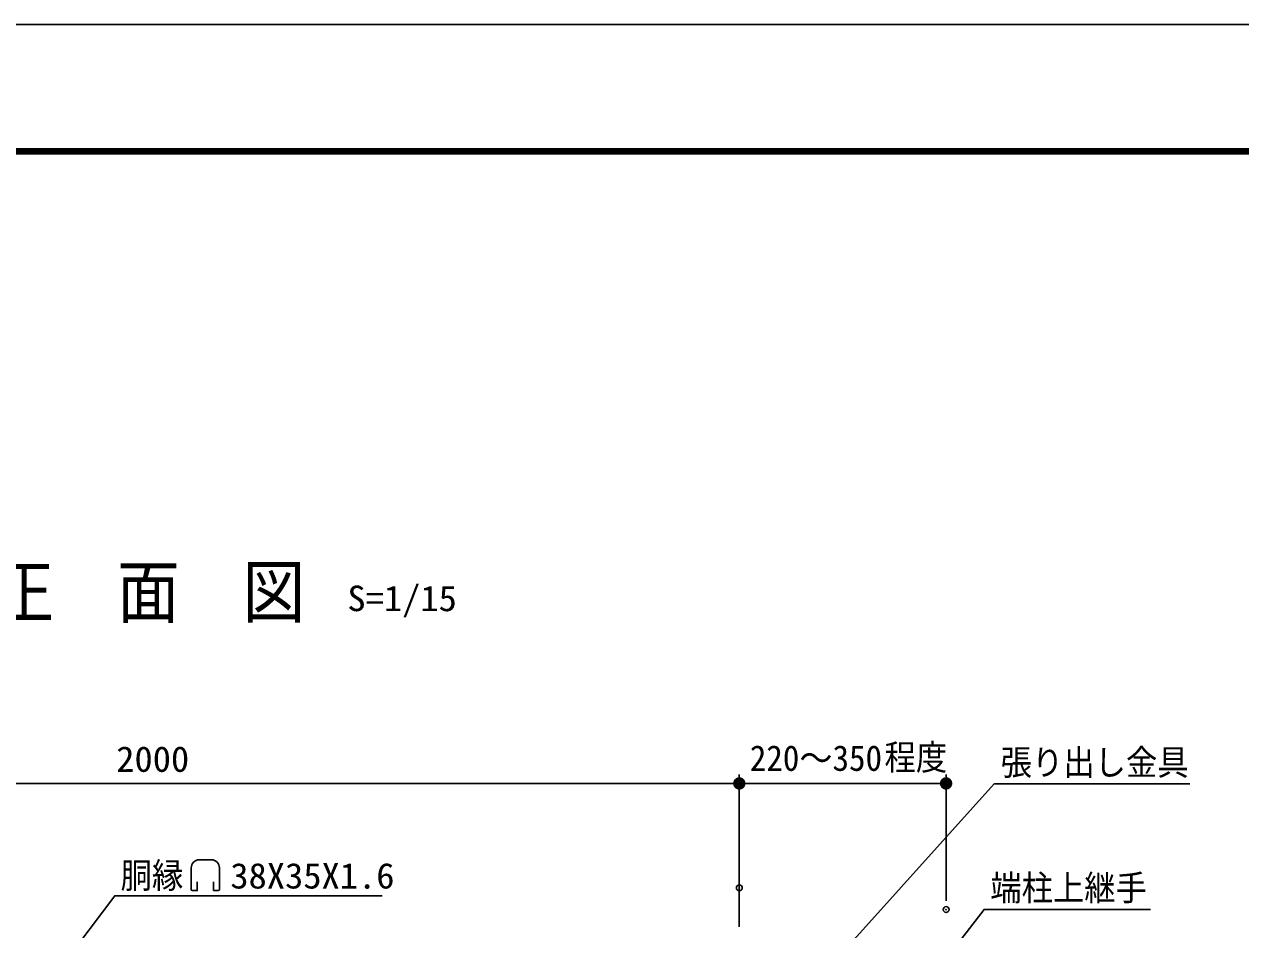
# Model space of a CAD drawing. Units: millimetres, scale not verified. Extents: x -5011 to 5012, y -3543 to 3544.
# Drawn here: x -823 to 1237, y 2011 to 3544 of the extents above; entities that cross this region are included whole.
import ezdxf
from ezdxf.enums import TextEntityAlignment as Align

# ---------------------------------------------------------------- set-up
doc = ezdxf.new("R2010")
doc.units = ezdxf.units.MM
doc.header["$LTSCALE"] = 20
doc.header["$PDMODE"] = 32
doc.header["$PDSIZE"] = 10
for name, color, linetype, lineweight in [('0-0_5寸法', 1, 'Continuous', 25), ('0-4_6文字', 1, 'Continuous', 25), ('0-A_0', 7, 'Continuous', 25)]:
    doc.layers.add(name, color=color, linetype=linetype, lineweight=lineweight)
doc.layers.add('0-1_DEFPOINTS', color=7, linetype='Continuous')
doc.styles.add('ＭＳ ゴシック', font='')
doc.styles.get('ＭＳ ゴシック').set_extended_font_data('MS Gothic')

# ---------------------------------------------------------------- blocks, each defined once
blk = doc.blocks.new('M1')
at = {"layer": '0-0_5寸法'}
blk.add_line((-7, 0), (-54.01, 0), dxfattribs=at)
for points in [[(7, 0), (-7, 0), (-6.94, 0.88)], [(0, 0), (-6.94, -0.88), (-7, 0)], [(0, 0), (-7, 0), (7, 0)], [(6.94, 0.88), (-6.94, 0.88), (-6.78, 1.74)], [(7, 0), (-6.94, 0.88), (6.94, 0.88)], [(0, 0), (-6.78, -1.74), (-6.94, -0.88)], [(6.51, 2.58), (-6.78, 1.74), (-6.51, 2.58)], [(6.78, 1.74), (-6.78, 1.74), (6.51, 2.58)], [(6.94, 0.88), (-6.78, 1.74), (6.78, 1.74)], [(0, 0), (-6.51, -2.58), (-6.78, -1.74)], [(6.51, 2.58), (-6.51, 2.58), (-6.13, 3.37)], [(0, 0), (-6.13, -3.37), (-6.51, -2.58)], [(6.13, 3.37), (-6.13, 3.37), (-5.66, 4.11)], [(6.51, 2.58), (-6.13, 3.37), (6.13, 3.37)], [(0, 0), (-5.66, -4.11), (-6.13, -3.37)], [(5.66, 4.11), (-5.66, 4.11), (-5.1, 4.79)], [(6.13, 3.37), (-5.66, 4.11), (5.66, 4.11)], [(0, 0), (-5.1, -4.79), (-5.66, -4.11)], [(5.1, 4.79), (-5.1, 4.79), (-4.46, 5.39)], [(5.66, 4.11), (-5.1, 4.79), (5.1, 4.79)], [(0, 0), (-4.46, -5.39), (-5.1, -4.79)], [(3.75, 5.91), (-4.46, 5.39), (-3.75, 5.91)], [(4.46, 5.39), (-4.46, 5.39), (3.75, 5.91)], [(5.1, 4.79), (-4.46, 5.39), (4.46, 5.39)], [(0, 0), (-3.75, -5.91), (-4.46, -5.39)], [(3.75, 5.91), (-3.75, 5.91), (-2.98, 6.33)], [(0, 0), (-2.98, -6.33), (-3.75, -5.91)], [(2.98, 6.33), (-2.98, 6.33), (-2.16, 6.66)], [(3.75, 5.91), (-2.98, 6.33), (2.98, 6.33)], [(0, 0), (-2.16, -6.66), (-2.98, -6.33)], [(2.16, 6.66), (-2.16, 6.66), (-1.31, 6.88)], [(2.98, 6.33), (-2.16, 6.66), (2.16, 6.66)], [(0, 0), (-1.31, -6.88), (-2.16, -6.66)], [(1.31, 6.88), (-1.31, 6.88), (-0.44, 6.99)], [(2.16, 6.66), (-1.31, 6.88), (1.31, 6.88)], [(0, 0), (-0.44, -6.99), (-1.31, -6.88)], [(1.31, 6.88), (-0.44, 6.99), (0.44, 6.99)], [(0, 0), (0.44, -6.99), (-0.44, -6.99)], [(6.94, -0.88), (0, 0), (7, 0)], [(6.78, -1.74), (0, 0), (6.94, -0.88)], [(6.51, -2.58), (0, 0), (6.78, -1.74)], [(6.13, -3.37), (0, 0), (6.51, -2.58)], [(5.66, -4.11), (0, 0), (6.13, -3.37)], [(5.1, -4.79), (0, 0), (5.66, -4.11)], [(4.46, -5.39), (0, 0), (5.1, -4.79)], [(3.75, -5.91), (0, 0), (4.46, -5.39)], [(2.98, -6.33), (0, 0), (3.75, -5.91)], [(2.16, -6.66), (0, 0), (2.98, -6.33)], [(1.31, -6.88), (0, 0), (2.16, -6.66)], [(0.44, -6.99), (0, 0), (1.31, -6.88)]]:
    blk.add_solid(points, dxfattribs=at)

msp = doc.modelspace()

# ---------------------------------------------------------------- linework, layer by layer
at = {"layer": '0-0_5寸法'}
for p, q in [((387.84, 2096.93), (387.84, 2273.75)), ((387.84, 2016.19), (387.84, 2273.75)), ((738.2, 2060.24), (738.2, 2273.75)), ((357.84, 2258.75), (-1582.16, 2258.75)), ((417.84, 2258.75), (708.2, 2258.75))]:
    msp.add_line(p, q, dxfattribs=at)
at = {"layer": '0-0_5寸法', "color": 3}
for p, q in [((-506.38, 2129.41), (-527.08, 2129.41)), ((-540.58, 2115.91), (-540.58, 2079.46)), ((-492.88, 2115.91), (-492.88, 2079.46)), ((-503.08, 2092.06), (-503.08, 2077.21)), ((-503.08, 2077.21), (-495.13, 2077.21))]:
    msp.add_line(p, q, dxfattribs=at)
at = {"layer": '0-0_5寸法'}
for points in [[(1151.3, 2257.91), (819.65, 2257.91), (505.71, 1909.08)], [(-217.16, 2068.71), (-670.28, 2068.71), (-755.59, 1955.61)], [(1084.6, 2045.42), (802.56, 2045.42), (753.01, 1980.73)]]:
    msp.add_lwpolyline(points, dxfattribs=at)
at = {"layer": '0-0_5寸法', "color": 3}
msp.add_lwpolyline([(-530.38, 2092.06), (-530.38, 2077.21), (-538.33, 2077.21)], dxfattribs=at)
for centre, radius, start, end in [((-527.08, 2115.91), 13.5, 90, 180), ((-506.38, 2115.91), 13.5, 0, 90), ((-538.33, 2079.46), 2.25, 180, 270), ((-495.13, 2079.46), 2.25, 270, 0)]:
    msp.add_arc(centre, radius, start, end, dxfattribs=at)
at = {"layer": '0-1_DEFPOINTS'}
for p in [(738.2, 2258.75), (387.84, 2081.93), (738.2, 2045.24)]:
    msp.add_point(p, dxfattribs=at)
at = {"layer": '0-A_0', "color": 3}
msp.add_lwpolyline([(-5011.49, 3544.02), (5012.26, 3544.02), (5012.26, -3543.48), (-5011.49, -3543.48)], close=True, dxfattribs=at)
at = {"layer": '0-A_0'}
for points in [[(-4673.99, 3333.08), (4674.76, 3333.08), (4674.76, -3332.54), (-4673.99, -3332.54)], [(-4671.88, 3330.97), (4672.65, 3330.97), (4672.65, -3330.43), (-4671.88, -3330.43)], [(-4669.77, 3328.86), (4670.54, 3328.86), (4670.54, -3328.32), (-4669.77, -3328.32)], [(-4667.66, 3326.75), (4668.43, 3326.75), (4668.43, -3326.21), (-4667.66, -3326.21)], [(-4665.56, 3324.65), (4666.32, 3324.65), (4666.32, -3324.1), (-4665.56, -3324.1)]]:
    msp.add_lwpolyline(points, close=True, dxfattribs=at)

# ---------------------------------------------------------------- block references
at = {"layer": '0-0_5寸法', "xscale": 1.5, "yscale": 1.5}
for p in [(387.84, 2258.75), (738.2, 2258.75)]:
    msp.add_blockref('M1', p, dxfattribs=at)
at = {"layer": '0-0_5寸法', "xscale": 1.5, "yscale": 1.5, "rotation": 180}
msp.add_blockref('M1', (387.84, 2258.75), dxfattribs=at)

# ---------------------------------------------------------------- texts
at = {"layer": '0-0_5寸法', "color": 3, "style": 'ＭＳ ゴシック'}
for s, height, width, p in [('程度', 43.26, 0.9, (633.87, 2268.54)), ('2000', 43.26, 1.05, (-667.66, 2265.42)), ('220～350', 43.3, 0.95, (405.66, 2267.07)), ('張り出し金具', 43.26, 0.9, (830.54, 2259.85)), ('胴縁', 43.26, 0.9, (-660.37, 2068.48)), ('38X35X1.6', 43.26, 1.05, (-474.38, 2067.82)), ('端柱上継手', 43.26, 0.9, (812.94, 2047.36))]:
    msp.add_text(s, height=height, dxfattribs=dict(at, width=width)).set_placement(p, align=Align.BOTTOM_LEFT)
at = {"layer": '0-4_6文字', "color": 7, "style": 'ＭＳ ゴシック'}
for s, height, width, p in [('正\u3000面\u3000図', 86.66, 0.9, (-879.38, 2513.87)), ('S=1/15', 43.26, 1.05, (-276.03, 2537.47))]:
    msp.add_text(s, height=height, dxfattribs=dict(at, width=width)).set_placement(p, align=Align.BOTTOM_LEFT)

doc.saveas('drawing.dxf')
